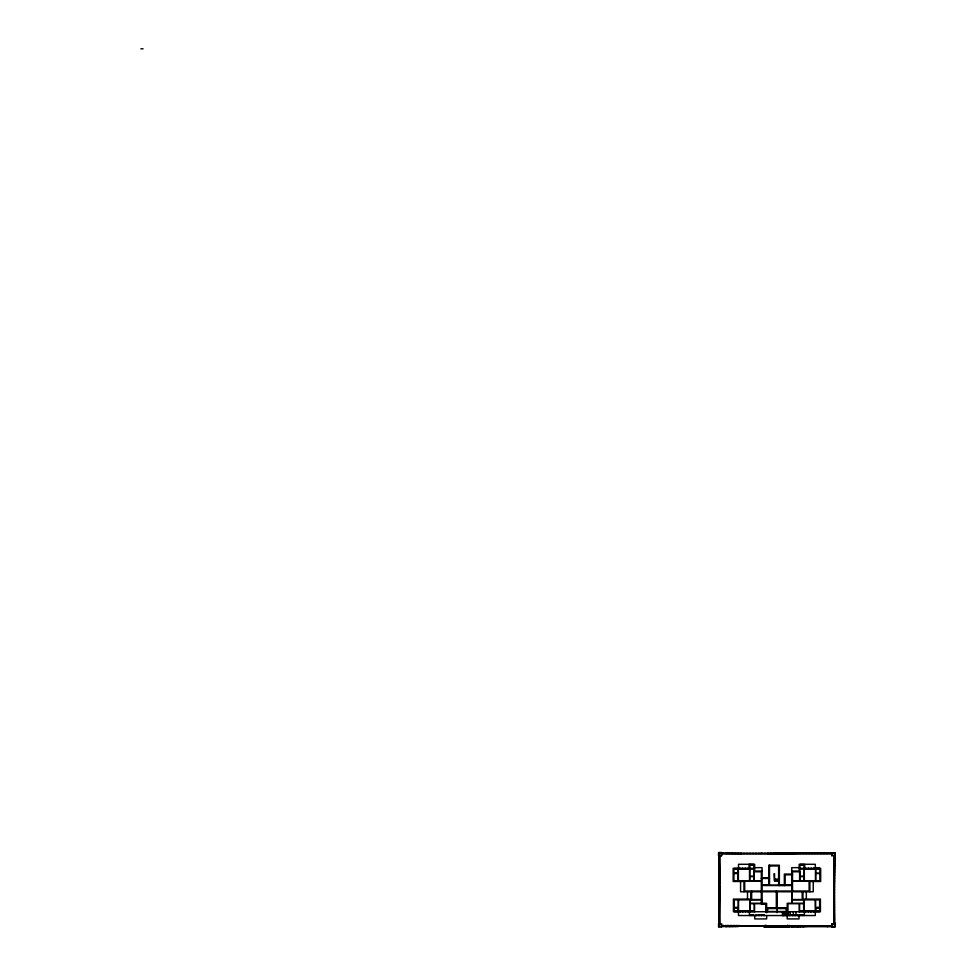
<?xml version="1.0" encoding="UTF-8"?>
<svg xmlns="http://www.w3.org/2000/svg" width="976" height="976" viewBox="0 0 976 976"><rect width="100%" height="100%" fill="white"/><g stroke="black" fill="none" stroke-linecap="round" stroke-linejoin="round"><path stroke-width="1.46" d="M721.557 855.769L721.557 852.536L718.617 852.536L718.617 855.769L721.557 855.769L721.557 852.939L719.044 852.939L719.263 856.281M719.239 853.756L719.239 852.536M725.766 926.444L725.766 925.321M731.671 926.261L731.671 925.382M733.354 926.2L733.354 925.394M734.623 926.163L734.623 925.407M831.564 853.134L834.614 853.158L834.614 855.671M830.796 925.785L831.784 926.871L835.005 926.871L831.784 926.456L831.784 923.93L835.005 923.93L835.005 926.871L831.784 926.871L831.784 923.93M835.005 855.671L831.784 855.671L831.784 852.731L835.005 852.731L834.395 857.428M835.005 923.93L834.395 922.186M834.395 852.731L834.614 853.353M834.614 926.456L834.614 923.93M719.763 852.939L719.763 853.756M721.557 852.536L721.874 853.122M831.784 926.456L831.284 926.236M718.848 925.004L719.629 885.232L719.776 889.661M719.824 883.756L719.8 872.08M719.007 925.187L719.117 920.039M719.788 885.293L719.19 920.161M833.992 898.506L834.834 855.818M833.992 892.637L834.26 895.59L834.883 852.865M795.733 915.537L796.221 911.743M831.015 853.634L831.784 852.731M719.507 923.613L719.153 855.427M718.763 926.675L718.543 923.93L721.764 923.93L721.764 926.871L718.543 926.871L718.934 923.93M721.764 926.675L722.765 925.785M739.259 925.858L737.575 925.907L739.259 925.455M722.094 925.968L727.462 925.797M722.094 926.383L727.462 926.212M728.718 926.175L749.507 925.943M727.462 926.383L723.509 926.505L723.509 925.297M728.718 926.297L754.009 925.687M728.718 926.468L752.874 925.724M804.175 926.261L802.492 926.675L815.875 925.724M802.492 926.078L812.91 925.76M819.95 925.736L790.682 926.553L801.223 926.675L799.539 926.261M767.246 853.512L834.785 852.768L786.522 853.512M782.252 853.512L835.005 852.731L834.395 853.158M774.7 853.512L820.096 853.012M140.91 48.8L143.045 48.8M723.301 853.158L718.617 853.158L718.617 855.769L719.702 856.782M719.153 853.378L835.005 853.353M721.276 853.902L832.284 853.902M719.007 855.989L719.959 855.989M719.19 859.466L719.19 861.149M834.395 859.466L834.395 861.149M719.19 862.418L719.19 864.102M834.395 862.418L834.395 864.102M749.849 865.041L753.899 865.041L753.899 876.253L749.849 876.253L749.849 864.285M719.19 865.37L719.19 867.054M834.395 865.37L834.395 867.054M769.503 865.968L778.604 865.968L778.604 885.525M754.655 867.652L762.073 867.652L762.073 877.692L768.734 877.692L768.734 865.212L779.36 865.212L779.36 885.525M799.173 867.652L791.756 867.652L791.756 884.768L779.36 884.768M814.435 867.823L819.742 868.335M719.19 868.323L719.19 870.006M749.849 868.335L753.899 868.335M799.93 868.335L803.98 868.335M834.395 868.323L834.395 870.006M740.076 868.713L747.836 868.713M806.005 868.713L813.764 868.713M753.899 869.091L733.915 869.091L733.915 880.718L749.519 880.718L749.519 869.091M799.93 869.091L819.913 869.091L819.913 880.718L804.322 880.718L804.322 869.091M762.073 871.031L754.655 871.031L754.655 864.285L738.515 864.285L738.515 868.335M791.756 871.031L799.173 871.031L799.173 864.285L815.314 864.285L815.314 868.335M719.19 871.263L719.19 872.959M834.395 871.263L834.395 872.959M753.899 871.788L761.317 871.788L761.317 880.718L754.241 880.718L754.241 871.788M799.93 871.788L792.512 871.788L792.512 880.718L799.6 880.718L799.6 871.788M733.915 872.8L738.051 872.8L738.051 869.091M819.913 873.215L815.777 873.215L815.777 869.091M733.915 873.557L738.051 873.557L738.051 880.718M819.913 873.557L815.777 873.557L815.777 880.718M791.756 874.069L784.338 874.069L784.338 885.525M719.19 874.215L719.19 875.899M834.395 874.215L834.395 875.899M792.512 874.825L785.094 874.825L785.094 885.525M719.19 877.168L719.19 878.851M834.395 877.168L834.395 878.851M761.317 878.449L769.503 878.449M774.554 879.12L778.604 879.12M719.19 880.12L719.19 881.804M774.554 880.132L778.604 880.132M834.395 880.12L834.395 881.804M774.554 880.645L774.053 873.776M744.712 881.06L761.317 881.06L761.317 904.081L765.867 904.081M809.116 881.06L792.512 881.06L792.512 891.015M778.604 881.145L774.554 881.145L774.554 873.776M719.19 883.073L719.19 884.756M834.395 883.073L834.395 884.756M779.531 885.147L784.167 885.147M778.604 885.195L769.503 885.195L769.503 865.212M779.36 885.195L784.338 885.195M719.19 886.025L719.19 887.709M834.395 886.025L834.395 887.709M719.19 888.977L719.19 890.661M834.395 888.977L834.395 890.661M761.317 891.015L744.712 891.015L744.712 880.718M751.63 891.771L761.317 891.771M719.19 891.918L719.19 893.613M834.395 891.918L834.395 893.613M719.19 894.87L719.19 896.566M834.395 894.87L834.395 896.566M719.19 897.822L719.19 899.506M834.395 897.822L834.395 899.506M751.63 899.518L761.744 899.518M719.19 900.775L719.19 902.458M834.395 900.775L834.395 902.458M719.19 903.727L719.19 905.411M834.395 903.727L834.395 905.411M719.19 906.68L719.19 908.363M834.395 906.68L834.395 908.363M734.172 907.363L738.222 907.363L738.222 899.86M765.867 907.79L776.75 907.79L776.75 891.771M777.091 907.79L787.205 907.79L787.205 903.312L791.756 903.312L791.756 891.771M734.172 908.119L737.795 908.119L737.795 910.986M719.19 909.632L719.19 911.316M834.395 909.632L834.395 911.316M740.333 911.364L748.08 911.364M805.749 911.364L813.508 911.364M750.19 911.499L754.241 911.499M799.6 911.499L803.638 911.499M719.19 912.584L719.19 914.268M834.395 912.584L834.395 914.268M756.351 915.159L764.098 915.159M789.73 915.159L797.49 915.159M719.19 915.525L719.19 917.22M834.395 915.525L834.395 917.22M834.395 918.477L834.395 920.161M718.983 923.735L719.971 923.735M834.565 923.735L834.175 858.917M721.276 925.724L832.284 925.724M832.284 926.261L722.264 926.224M721.764 926.456L718.653 926.48L719.458 885.232L719.8 898.518M765.818 926.553L787.742 926.553M764.135 926.675L789.425 926.675M742.028 853.512L719.214 853.219M719.934 856.391L719.373 855.891L719.373 923.735M834.016 923.247L834.785 923.93M834.785 926.675L790.682 926.675L792.378 926.261M719.239 853.158L718.812 852.768M721.557 852.768L722.252 853.39M834.004 883.78L834.26 895.59M834.053 895.602L834.443 924.382M719.434 854.964L719.8 882.231M719.178 854.964L719.568 883.744M834.395 855.403L834.395 924.223M833.797 855.403L833.797 924.223M831.784 853.158L831.784 855.671M831.564 926.48L831.564 925.529L831.015 925.98M827.782 925.98L827.782 926.675L826.099 926.261M827.685 853.378L826.001 853.378M824.732 853.378L823.049 853.378M824.83 926.261L823.146 926.261M821.877 926.261L820.194 926.261M821.78 853.378L820.096 853.378M819.413 867.823L819.364 869.091M819.364 910.986L819.364 911.743M818.84 853.378L817.144 853.378M818.925 926.261L817.241 926.261M818.352 910.986L818.352 911.743M817.339 910.986L817.339 911.743M816.326 868.335L816.326 869.091M816.326 910.986L816.326 911.743M815.985 926.261L814.289 926.261M815.887 853.378L814.191 853.378M815.448 869.091L815.448 880.718M815.277 911.743L815.277 915.537L738.478 915.537L738.478 911.743M813.923 868.335L813.923 869.091M813.764 868.335L813.764 869.091M813.679 910.986L813.679 911.743M813.508 910.986L813.508 911.743M813.252 881.487L813.252 891.771L762.073 891.771L762.073 903.312L766.636 903.312L766.636 907.79M812.935 853.378L811.251 853.378M813.032 926.261L811.337 926.261M811.288 868.335L811.288 869.091M811.117 868.335L811.117 869.091M811.032 910.986L811.032 911.743M810.861 910.986L810.861 911.743M810.08 926.261L808.396 926.261M809.982 853.378L808.299 853.378M809.885 891.771L809.885 881.487L820.67 881.487L820.67 868.335L804.736 868.335L804.736 864.285M809.116 880.718L809.116 891.015L762.073 891.015L762.073 885.525L791.756 885.525L791.756 891.015M808.64 868.335L808.64 869.091M808.47 868.335L808.47 869.091M808.396 910.986L808.396 911.743M808.226 910.986L808.226 911.743M807.03 853.378L805.346 853.378M807.128 926.261L805.444 926.261M806.335 891.771L806.335 899.103M806.005 868.335L806.005 869.091M805.834 868.335L805.834 869.091M805.749 910.986L805.749 911.743M805.578 910.986L805.578 911.743M804.395 911.743L804.395 915.537M804.078 853.378L802.394 853.378M803.468 864.285L803.468 865.041M803.138 914.78L803.138 915.537M802.967 891.771L802.967 899.103L820.413 899.103L820.413 911.743L733.415 911.743L733.415 899.103L750.861 899.103L750.861 891.771L740.577 891.771L740.577 881.487M802.467 864.285L802.467 865.041M802.211 891.771L802.211 899.518L792.097 899.518L792.097 891.771M802.126 914.78L802.126 915.537M801.455 864.285L801.455 865.041M801.125 853.378L799.442 853.378M801.113 914.78L801.113 915.537M800.442 864.285L800.442 865.041M800.1 914.78L800.1 915.537M799.259 911.999L799.259 903.654L787.961 903.654L787.961 911.999M799.259 914.78L799.259 915.537M799.002 915.537L799.002 918.916L787.205 918.916L787.205 908.546L766.636 908.546L766.636 912.743M798.27 925.565L798.27 926.675L796.587 926.261M798.185 853.378L796.489 853.378M797.66 914.78L797.66 915.537M797.49 914.78L797.49 915.537M795.233 853.378L793.537 853.378M795.33 926.261L793.634 926.261M795.013 914.78L795.013 915.537M794.842 914.78L794.842 915.537M793.317 911.743L793.317 915.537M792.378 914.78L792.378 915.537M792.28 853.378L790.597 853.378M792.207 914.78L792.207 915.537M790.279 911.743L790.279 915.537M789.73 914.78L789.73 915.537M789.56 914.78L789.56 915.537M789.328 853.378L787.644 853.378M789.425 925.431L789.425 927.2L764.135 927.2L764.135 925.431M788.547 911.743L788.547 915.537M787.742 925.089L787.742 926.895L765.818 926.895L765.818 925.089M786.375 853.378L784.692 853.378M786.192 908.546L786.192 911.499L767.648 911.499L767.648 908.546M786.058 911.743L786.058 915.537M785.265 911.743L785.265 915.537M784.338 911.743L784.338 915.537M784.167 884.768L784.167 885.525M783.96 911.743L783.96 915.537M783.582 911.743L783.582 915.537M783.423 853.378L781.739 853.378M783.203 911.743L783.203 915.537M782.813 911.743L782.813 915.537M782.569 884.768L782.569 885.525M782.435 911.743L782.435 915.537M781.129 884.768L780.959 885.525M780.471 853.378L778.787 853.378M779.531 884.768L779.531 885.525M777.518 853.378L775.835 853.378M777.091 891.771L777.091 912.67M776.323 891.015L776.323 907.79M774.578 853.378L772.882 853.378M771.626 853.378L769.942 853.378M768.734 878.449L768.734 884.768L762.073 884.768L762.073 878.449M768.673 853.378L766.99 853.378M766.636 915.537L766.636 918.916L754.741 918.916L754.741 915.537M765.721 853.378L764.037 853.378M765.867 912.292L765.867 903.654L754.57 903.654L754.57 911.999M764.269 914.78L764.269 915.537M764.098 914.78L764.098 915.537M762.866 926.261L761.182 926.261M762.768 853.378L761.085 852.951L761.085 853.658M761.634 914.78L761.634 915.537M761.463 914.78L761.463 915.537M759.816 853.378L758.132 853.378M759.914 926.261L758.23 926.261M758.986 914.78L758.986 915.537M758.816 914.78L758.816 915.537M756.961 926.261L755.278 926.261M756.864 853.378L755.18 853.378M756.351 914.78L756.351 915.537M756.18 914.78L756.18 915.537M753.923 853.378L752.228 853.378M754.009 926.261L752.325 926.261M753.728 914.78L753.728 915.537M753.399 864.285L753.399 865.041M752.716 914.78L752.716 915.537M752.386 864.285L752.386 865.041M751.703 914.78L751.703 915.537M751.63 891.015L751.63 899.86M751.374 864.285L751.374 865.041M751.069 926.261L749.373 926.261M750.971 853.378L749.275 853.378M750.703 914.78L750.703 915.537M750.361 864.285L750.361 865.041M750.19 899.86L750.19 903.312L761.744 903.312L761.744 899.86L734.172 899.86L734.172 910.986L750.19 910.986L750.19 911.743M749.849 899.86L749.849 910.986M749.434 911.743L749.434 915.537M749.092 864.285L749.092 868.335L733.159 868.335L733.159 881.487L743.956 881.487L743.956 891.771M748.25 910.986L748.25 911.743M748.019 853.378L746.335 853.378M747.994 868.335L747.994 869.091M748.08 910.986L748.08 911.743M748.116 926.261L746.42 926.261M747.836 868.335L747.836 869.091M747.494 891.771L747.494 899.103M745.615 910.986L745.615 911.743M745.359 868.335L745.359 869.091M745.444 910.986L745.444 911.743M745.188 868.335L745.188 869.091M745.164 926.261L743.48 926.261M745.066 853.378L743.383 853.378M742.968 910.986L742.968 911.743M742.712 868.335L742.712 869.091M742.797 910.986L742.797 911.743M742.553 868.335L742.553 869.091M742.114 853.378L740.43 853.378M742.211 926.261L740.528 926.261M740.333 910.986L740.333 911.743M740.076 868.335L740.076 869.091M740.162 910.986L740.162 911.743M739.906 868.335L739.906 869.091M739.259 926.261L737.575 926.675L737.575 925.443M739.161 853.378L737.478 853.378M738.551 899.86L738.551 910.986M738.393 869.091L738.393 880.718M737.502 868.335L737.502 869.091M737.502 910.986L737.502 911.743M736.49 868.335L736.49 869.091M736.49 910.986L736.49 911.743M736.209 853.378L734.525 853.378M736.307 925.431L736.307 926.675L734.623 926.675L734.623 925.577M735.477 868.335L735.477 869.091M735.477 910.986L735.477 911.743M734.464 868.335L734.464 869.091M734.464 910.986L734.464 911.743M733.354 925.614L733.354 926.675L731.671 926.675L731.671 925.663M733.269 853.378L731.573 853.378M730.316 853.378L728.621 853.378M730.414 925.37L730.414 926.675L728.718 926.675L728.718 925.346M727.462 925.333L727.462 926.675L725.766 926.675L725.766 925.846M727.364 853.378L725.68 853.378M721.996 925.529L721.996 926.48M719.751 855.403L719.751 924.223M803.98 865.041L799.93 865.041L799.93 876.253L803.98 876.253L803.98 865.041M753.899 876.594L749.849 876.594L749.849 880.718L753.899 880.718L753.899 876.594M803.98 876.594L799.93 876.594L799.93 880.718L803.98 880.718L803.98 876.594M803.638 899.86L792.097 899.86L792.097 903.312L803.638 903.312L803.638 899.86M815.277 899.86L803.98 899.86L803.98 910.986L815.277 910.986L815.277 899.86M819.657 899.86L815.619 899.86L815.619 907.363L819.657 907.363L819.657 899.86M754.241 903.654L750.19 903.654L750.19 910.742L754.241 910.742L754.241 903.654M803.638 903.654L799.6 903.654L799.6 910.742L803.638 910.742L803.638 903.654M819.657 908.119L816.034 908.119L816.034 910.986L819.657 910.986L819.657 908.119"/></g></svg>
